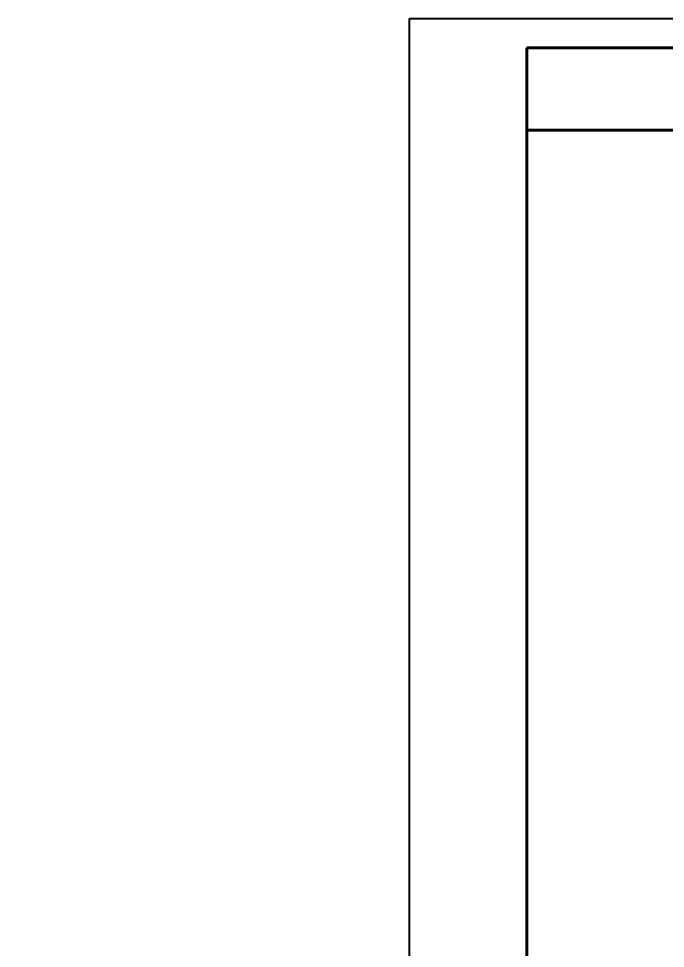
# Model space of a CAD drawing. Extents: x 193 to 1101, y 70 to 664.
# Drawn here: x 193.4 to 303.6, y 505.6 to 664 of the extents above; entities that cross this region are included whole.
import ezdxf

# ---------------------------------------------------------------- set-up
doc = ezdxf.new("R2010")
doc.units = 0
doc.header["$MEASUREMENT"] = 0
doc.layers.add('KONTUR', color=7, linetype='CONTINUOUS')
doc.layers.add('Основная', color=7, linetype='CONTINUOUS', lineweight=40)

msp = doc.modelspace()

# ---------------------------------------------------------------- linework, layer by layer
at = {"layer": 'KONTUR'}
for p, q in [((260, 70), (260, 664)), ((260, 664), (1101, 664))]:
    msp.add_line(p, q, dxfattribs=at)
at = {"layer": 'Основная'}
for p, q in [((280, 115), (280, 659)), ((1096, 659), (280, 659)), ((350, 645), (280, 645))]:
    msp.add_line(p, q, dxfattribs=at)

doc.saveas('drawing.dxf')
